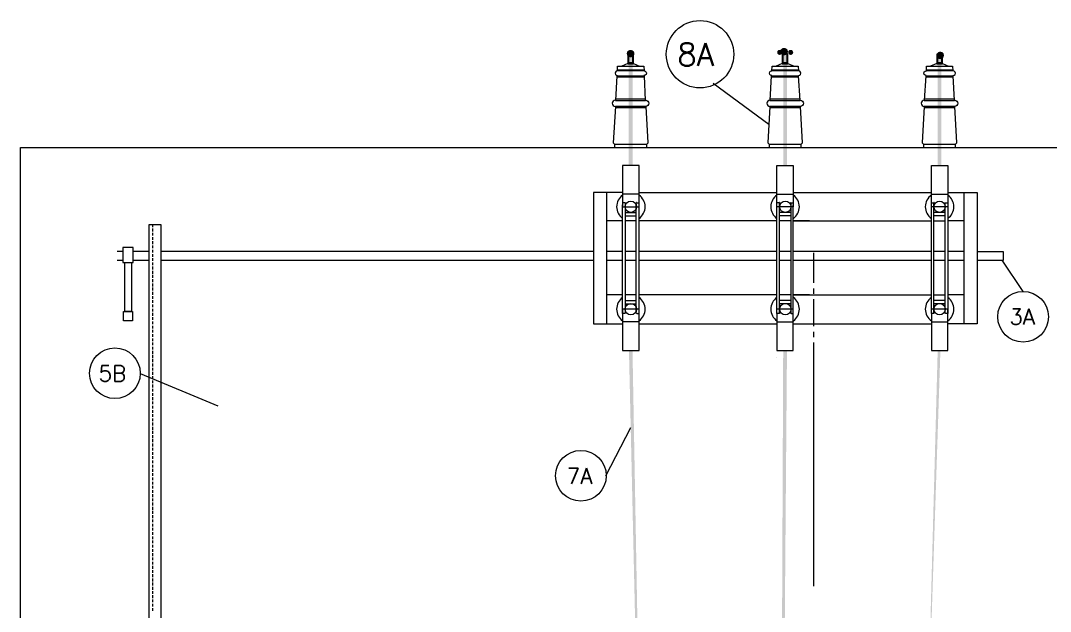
# Model space of a CAD drawing. Header units: inches. Extents: x 5 to 1823, y 18 to 726.
# Drawn here: x 207.3 to 298.9, y 174.4 to 226.9 of the extents above; entities that cross this region are included whole.
import ezdxf

# ---------------------------------------------------------------- set-up
doc = ezdxf.new("R2010")
doc.units = ezdxf.units.IN
doc.header["$MEASUREMENT"] = 0
for name, color, linetype in [('PDF2_0', 7, 'Continuous'), ('PDF2_EL0001', 1, 'Continuous'), ('PDF2_Texto', 1, 'Continuous'), ('PDF2_TIGRECAD', 6, 'Continuous')]:
    doc.layers.add(name, color=color, linetype=linetype)
for name, color, linetype, true_color in [('PDF2_EL0012', 7, 'Continuous', 0x00dddd), ('PDF2_ENIT-EL00132', 7, 'Continuous', 0x00dddd), ('PDF2_ENIT-EL0C132', 7, 'Continuous', 0x00dddd)]:
    doc.layers.add(name, color=color, linetype=linetype, true_color=true_color)
doc.styles.add('PDF RomanS', font='romans__.ttf')

msp = doc.modelspace()

# ---------------------------------------------------------------- linework, layer by layer
at = {"layer": 'PDF2_0', "lineweight": 5}
for points in [[(261.686, 223.173), (261.371, 223.173), (261.371, 223.936), (261.281, 223.936), (261.281, 223.083), (261.775, 223.083), (261.775, 223.936), (261.686, 223.936)], [(275.426, 223.173), (275.089, 223.173), (275.089, 223.936), (275, 223.936), (275, 223.083), (275.516, 223.083), (275.516, 223.936), (275.426, 223.936)], [(289.167, 223.173), (288.83, 223.173), (288.83, 223.936), (288.74, 223.936), (288.74, 223.083), (289.257, 223.083), (289.257, 223.936), (289.167, 223.936)], [(216.355, 206.738), (216.355, 205.413), (217.275, 205.413), (217.275, 206.738)], [(216.422, 201.035), (217.208, 201.035), (217.208, 200.227), (216.422, 200.227)]]:
    msp.add_lwpolyline(points, close=True, dxfattribs=at)
for points in [[(262.696, 222.454), (261.506, 222.454), (260.338, 222.454), (260.361, 222.859), (262.696, 222.859), (262.718, 222.454, -1.000049), (262.707, 222.028)], [(274.068, 222.028, -1.000049), (274.079, 222.454), (274.102, 222.859), (276.414, 222.859), (276.437, 222.454), (275.247, 222.454), (274.057, 222.454)], [(287.808, 222.028, -1.000049), (287.82, 222.454), (287.842, 222.859), (290.155, 222.859), (290.177, 222.454), (288.987, 222.454), (287.797, 222.454)], [(262.864, 219.85, -0.999975), (262.853, 219.289), (260.159, 219.289), (259.979, 216.033), (260.091, 215.943), (262.965, 215.943), (263.078, 216.033), (262.898, 219.289)], [(276.605, 219.85, -0.999975), (276.594, 219.289), (273.899, 219.289), (273.72, 216.033), (273.832, 215.943), (276.683, 215.943), (276.796, 216.033), (276.616, 219.289)], [(290.346, 219.85, -0.999975), (290.334, 219.289), (287.64, 219.289), (287.46, 216.033), (287.573, 215.943), (290.424, 215.943), (290.536, 216.033), (290.357, 219.289)], [(261.001, 210.734, -0.414065), (261.034, 210.69), (261.034, 200.912, -0.414185), (260.99, 200.878), (260.787, 200.878), (260.787, 210.532)], [(262.045, 200.912, 0.414183), (262.067, 200.878), (262.269, 200.878), (262.269, 210.712)], [(275.797, 210.734, 0.414062), (275.763, 210.69), (275.763, 200.912, 0.414183), (275.785, 200.878), (275.987, 200.878), (275.987, 210.532)], [(288.516, 200.912, -0.414185), (288.471, 200.878), (288.269, 200.878), (288.269, 210.712), (288.471, 210.712)], [(289.728, 210.532), (289.728, 200.878), (289.537, 200.878, -0.414183), (289.504, 200.9), (289.504, 210.69, -0.414063), (289.537, 210.734)], [(274.775, 200.912, -0.414185), (274.73, 200.878), (274.528, 200.878), (274.528, 197.578), (275.987, 197.578), (275.987, 201.237), (274.528, 201.237)]]:
    msp.add_lwpolyline(points, format="xyb", dxfattribs=at)
for points in [[(261.281, 223.106), (260.743, 222.859)], [(261.775, 223.106), (262.314, 222.859)], [(275, 223.106), (274.461, 222.859)], [(275.516, 223.106), (276.055, 222.859)], [(288.74, 223.106), (288.201, 222.859)], [(289.257, 223.106), (289.795, 222.859)], [(260.159, 219.828), (262.853, 219.828), (262.741, 222.005)], [(260.204, 219.828), (260.316, 222.005)], [(260.316, 221.916), (261.506, 221.916), (262.741, 221.916)], [(260.338, 222.005), (261.506, 222.005), (262.696, 222.005)], [(260.361, 222.544), (261.506, 222.544), (262.696, 222.544)], [(273.899, 219.828), (276.594, 219.828), (276.459, 222.005)], [(273.944, 219.828), (274.057, 222.005), (275.247, 222.005), (276.437, 222.005)], [(274.057, 221.916), (275.247, 221.916), (276.459, 221.916)], [(274.079, 222.544), (275.247, 222.544), (276.437, 222.544)], [(287.64, 219.828), (290.334, 219.828), (290.2, 222.005)], [(287.663, 219.828), (287.797, 222.005), (288.987, 222.005), (290.177, 222.005)], [(287.775, 221.916), (288.987, 221.916), (290.2, 221.916)], [(287.82, 222.544), (288.987, 222.544), (290.177, 222.544)], [(262.853, 219.94), (260.204, 219.94)], [(276.594, 219.94), (273.944, 219.94)], [(290.334, 219.94), (287.663, 219.94)], [(262.898, 219.176), (260.159, 219.176)], [(276.616, 219.176), (273.899, 219.176)], [(290.357, 219.176), (287.64, 219.176)], [(260.091, 215.943), (260.091, 215.629), (262.965, 215.629), (262.965, 215.943)], [(273.832, 215.943), (273.832, 215.629), (276.683, 215.629), (276.683, 215.943)], [(287.573, 215.943), (287.573, 215.629), (290.424, 215.629), (290.424, 215.943)], [(262.067, 210.712), (262.269, 210.712), (262.269, 214.035), (260.787, 214.035), (260.787, 210.353), (262.269, 210.353)], [(274.73, 210.712), (274.528, 210.712), (274.528, 214.035), (275.987, 214.035), (275.987, 210.353), (274.528, 210.353)], [(288.269, 210.712), (288.269, 214.035), (289.728, 214.035), (289.728, 210.353), (288.269, 210.353)], [(260.787, 211.633), (258.205, 211.633), (258.205, 199.958), (260.787, 199.958)], [(259.373, 211.633), (259.373, 199.958)], [(262.269, 211.633), (274.528, 211.633)], [(275.987, 211.633), (288.269, 211.633)], [(289.728, 211.633), (292.333, 211.633), (292.333, 199.958), (289.728, 199.958)], [(291.165, 211.633), (291.165, 199.958)], [(262.269, 211.475), (260.787, 211.475)], [(260.99, 210.712), (260.787, 210.712)], [(262.022, 200.9), (262.022, 210.69)], [(274.528, 211.475), (275.987, 211.475)], [(274.528, 200.878), (274.528, 210.712)], [(274.753, 200.9), (274.753, 210.69)], [(275.785, 210.712), (275.987, 210.712)], [(288.269, 211.475), (289.728, 211.475)], [(288.493, 200.9), (288.493, 210.69)], [(289.526, 210.712), (289.728, 210.712)], [(261.034, 209.859), (262.022, 209.859)], [(275.763, 209.859), (274.753, 209.859)], [(289.504, 209.859), (288.493, 209.859)], [(260.787, 209.095), (259.373, 209.095)], [(261.034, 209.567), (262.022, 209.567)], [(262.022, 209.095), (261.034, 209.095)], [(274.528, 209.095), (262.269, 209.095)], [(275.763, 209.567), (274.753, 209.567)], [(275.763, 209.095), (274.753, 209.095)], [(277.424, 209.095), (275.987, 209.095), (288.269, 209.095)], [(289.504, 209.567), (288.493, 209.567)], [(288.493, 209.095), (289.504, 209.095)], [(291.165, 209.095), (289.728, 209.095)], [(218.69, 129.817), (218.69, 208.781), (219.723, 208.781), (219.723, 129.817)], [(219.027, 208.534), (219.027, 208.781)], [(219.027, 208.152), (219.027, 208.422)], [(219.027, 207.793), (219.027, 208.04)], [(219.027, 207.412), (219.027, 207.659)], [(219.027, 207.03), (219.027, 207.299)], [(216.355, 206.379), (215.861, 206.379)], [(218.69, 206.379), (217.275, 206.379)], [(219.027, 206.671), (219.027, 206.918)], [(219.027, 206.289), (219.027, 206.536)], [(219.027, 205.907), (219.027, 206.154)], [(258.205, 206.379), (236.135, 206.379), (219.723, 206.379)], [(260.787, 206.379), (259.373, 206.379)], [(262.022, 206.379), (261.034, 206.379)], [(274.528, 206.379), (262.269, 206.379)], [(275.763, 206.379), (274.753, 206.379)], [(288.269, 206.379), (275.987, 206.379)], [(277.784, 206.267), (277.784, 203.595)], [(289.504, 206.379), (288.493, 206.379)], [(291.165, 206.379), (289.728, 206.379)], [(292.333, 206.379), (294.668, 206.379), (294.668, 205.571), (292.333, 205.571)], [(216.355, 205.571), (215.861, 205.571)], [(217.118, 205.413), (217.118, 201.035), (216.535, 201.035), (216.535, 205.413)], [(218.69, 205.571), (217.275, 205.571)], [(219.027, 205.548), (219.027, 205.795)], [(219.027, 205.166), (219.027, 205.413)], [(258.205, 205.571), (236.135, 205.571), (219.723, 205.571)], [(260.787, 205.571), (259.373, 205.571)], [(262.022, 205.571), (261.034, 205.571)], [(274.528, 205.571), (262.269, 205.571)], [(275.763, 205.571), (274.753, 205.571)], [(288.269, 205.571), (275.987, 205.571)], [(289.504, 205.571), (288.493, 205.571)], [(291.165, 205.571), (289.728, 205.571)], [(219.027, 204.785), (219.027, 205.032)], [(219.027, 204.403), (219.027, 204.672)], [(219.027, 204.044), (219.027, 204.291)], [(219.027, 203.662), (219.027, 203.909)], [(219.027, 203.28), (219.027, 203.527)], [(219.027, 202.921), (219.027, 203.168)], [(219.027, 202.539), (219.027, 202.786)], [(260.787, 202.517), (259.373, 202.517)], [(262.022, 202.517), (261.034, 202.517)], [(274.528, 202.517), (262.269, 202.517)], [(275.763, 202.517), (274.753, 202.517)], [(277.424, 202.517), (275.987, 202.517), (288.269, 202.517)], [(277.784, 203.101), (277.784, 202.629)], [(288.493, 202.517), (289.504, 202.517)], [(291.165, 202.517), (289.728, 202.517)], [(219.027, 202.158), (219.027, 202.405)], [(219.027, 201.799), (219.027, 202.046)], [(219.027, 201.417), (219.027, 201.664)], [(261.034, 202.023), (262.022, 202.023)], [(261.034, 201.731), (262.022, 201.731)], [(275.763, 202.023), (274.753, 202.023)], [(275.763, 201.731), (274.753, 201.731)], [(277.784, 202.135), (277.784, 199.733)], [(289.504, 202.023), (288.493, 202.023)], [(289.504, 201.731), (288.493, 201.731)], [(219.027, 201.035), (219.027, 201.282)], [(219.027, 200.654), (219.027, 200.923)], [(262.269, 201.237), (260.787, 201.237), (260.787, 197.578), (262.269, 197.578), (262.269, 200.878)], [(288.269, 200.878), (288.269, 197.578), (289.728, 197.578), (289.728, 201.237), (288.269, 201.237)], [(219.027, 200.294), (219.027, 200.541)], [(219.027, 199.913), (219.027, 200.16)], [(219.027, 199.531), (219.027, 199.778)], [(262.269, 200.115), (260.787, 200.115)], [(262.269, 199.958), (274.528, 199.958)], [(274.528, 200.115), (275.987, 200.115)], [(275.987, 199.958), (288.269, 199.958)], [(288.269, 200.115), (289.728, 200.115)], [(219.027, 199.172), (219.027, 199.419)], [(219.027, 198.79), (219.027, 199.037)], [(277.784, 199.239), (277.784, 198.768)], [(219.027, 198.408), (219.027, 198.655)], [(219.027, 198.049), (219.027, 198.296)], [(219.027, 197.667), (219.027, 197.914)], [(277.784, 198.296), (277.784, 195.871)], [(219.027, 197.286), (219.027, 197.533)], [(219.027, 196.904), (219.027, 197.173)], [(274.506, 196.926), (274.506, 196.926)], [(277.784, 197.78), (277.784, 177.012)], [(219.027, 196.545), (219.027, 196.792)], [(219.027, 196.163), (219.027, 196.41)], [(219.027, 195.781), (219.027, 196.028)], [(219.027, 195.422), (219.027, 195.669)], [(219.027, 195.041), (219.027, 195.287)], [(277.784, 196.006), (277.784, 191.628)], [(277.784, 195.4), (277.784, 194.906)], [(219.027, 194.659), (219.027, 194.906)], [(219.027, 194.277), (219.027, 194.547)], [(277.784, 194.434), (277.784, 192.032)], [(219.027, 193.918), (219.027, 194.165)], [(219.027, 193.536), (219.027, 193.783)], [(219.027, 193.155), (219.027, 193.424)], [(219.027, 192.795), (219.027, 193.042)], [(219.027, 192.414), (219.027, 192.661)], [(219.027, 192.032), (219.027, 192.279)], [(219.027, 191.673), (219.027, 191.92)], [(219.027, 191.291), (219.027, 191.538)], [(277.784, 191.538), (277.784, 191.067)], [(219.027, 190.909), (219.027, 191.156)], [(219.027, 190.528), (219.027, 190.797)], [(277.784, 190.573), (277.784, 188.17)], [(219.027, 190.168), (219.027, 190.415)], [(219.027, 189.787), (219.027, 190.034)], [(219.027, 189.405), (219.027, 189.674)], [(277.784, 190.415), (277.784, 189.181)], [(219.027, 189.046), (219.027, 189.293)], [(219.027, 188.664), (219.027, 188.911)], [(219.027, 188.282), (219.027, 188.529)], [(219.027, 187.923), (219.027, 188.17)], [(219.027, 187.542), (219.027, 187.789)], [(277.784, 187.968), (277.784, 180.626)], [(219.027, 187.16), (219.027, 187.407)], [(219.027, 186.778), (219.027, 187.048)], [(277.784, 187.699), (277.784, 187.205)], [(219.027, 186.419), (219.027, 186.666)], [(219.027, 186.037), (219.027, 186.284)], [(277.784, 186.733), (277.784, 184.308)], [(219.027, 185.656), (219.027, 185.903)], [(219.027, 185.296), (219.027, 185.543)], [(219.027, 184.915), (219.027, 185.162)], [(219.027, 184.533), (219.027, 184.78)], [(219.027, 184.174), (219.027, 184.421)], [(219.027, 183.792), (219.027, 184.039)], [(219.027, 183.41), (219.027, 183.657)], [(219.027, 183.029), (219.027, 183.298)], [(277.784, 183.837), (277.784, 183.343)], [(219.027, 182.669), (219.027, 182.916)], [(219.027, 182.288), (219.027, 182.535)], [(277.784, 182.872), (277.784, 180.469)], [(219.027, 181.906), (219.027, 182.153)], [(219.027, 181.547), (219.027, 181.794)], [(219.027, 181.165), (219.027, 181.412)], [(219.027, 180.784), (219.027, 181.03)], [(219.027, 180.424), (219.027, 180.671)], [(219.027, 180.043), (219.027, 180.29)], [(219.027, 179.661), (219.027, 179.908)], [(219.027, 179.279), (219.027, 179.549)], [(277.784, 179.975), (277.784, 179.504)], [(219.027, 178.92), (219.027, 179.167)], [(219.027, 178.538), (219.027, 178.785)], [(277.784, 179.391), (277.784, 178.157)], [(277.784, 179.01), (277.784, 176.607)], [(219.027, 178.157), (219.027, 178.404)], [(219.027, 177.797), (219.027, 178.044)], [(219.027, 177.416), (219.027, 177.663)], [(219.027, 177.034), (219.027, 177.281)], [(219.027, 176.675), (219.027, 176.922)], [(219.027, 176.293), (219.027, 176.54)], [(219.027, 175.911), (219.027, 176.158)], [(219.027, 175.53), (219.027, 175.799)], [(219.027, 175.171), (219.027, 175.417)], [(219.027, 174.789), (219.027, 175.036)], [(219.027, 174.407), (219.027, 174.654)]]:
    msp.add_lwpolyline(points, dxfattribs=at)
for centre in [(261.54, 210.364), (275.28, 210.364), (288.998, 210.364), (261.54, 201.248), (275.28, 201.248), (288.998, 201.248)]:
    msp.add_circle(centre, 0.505, dxfattribs=at)
for centre, radius, start, end in [((260.35, 222.241), 0.213, 89.99718, 270.00282), ((276.448, 222.241), 0.213, 269.99718, 90.00282), ((290.188, 222.241), 0.213, 269.99718, 90.00282), ((260.17, 219.569), 0.281, 90.0014, 269.9986), ((273.911, 219.569), 0.281, 90.0014, 269.9986), ((287.651, 219.569), 0.281, 90.0014, 269.9986), ((261.54, 210.364), 1.269, 125.38247, 234.61753), ((262.078, 210.701), 0.0337, 90.01478, 179.98522), ((261.54, 210.364), 1.269, 304.9534, 55.0466), ((275.258, 210.364), 1.269, 124.9534, 235.0466), ((274.741, 210.701), 0.0337, 0.01453, 89.98547), ((275.258, 210.364), 1.269, 305.38247, 54.61753), ((288.998, 210.364), 1.269, 124.9534, 235.0466), ((288.482, 210.701), 0.0337, 0.01453, 89.98547), ((288.998, 210.364), 1.269, 305.38247, 54.61753), ((261.54, 201.248), 1.269, 125.38212, 234.61788), ((261.54, 201.248), 1.269, 304.9534, 55.0466), ((275.258, 201.248), 1.269, 124.9534, 235.0466), ((275.258, 201.248), 1.269, 305.38212, 54.61788), ((288.998, 201.248), 1.269, 124.9534, 235.0466), ((288.998, 201.248), 1.269, 305.38212, 54.61788)]:
    msp.add_arc(centre, radius, start, end, dxfattribs=at)
at = {"layer": 'PDF2_0', "transparency": 33554559}
for points in [[(275, 224.453), (275.157, 224.161), (274.865, 224.34)], [(275.157, 224.498), (275, 224.453), (275.157, 224.161)], [(275.157, 224.161), (275.336, 224.453), (275.157, 224.498)], [(275.471, 224.34), (275.157, 224.161), (275.336, 224.453)], [(261.506, 223.981), (261.214, 224.161), (261.169, 223.981)], [(261.169, 223.981), (261.214, 223.824), (261.506, 223.981)], [(261.349, 224.273), (261.506, 223.981), (261.214, 224.161)], [(261.214, 223.824), (261.506, 223.981), (261.349, 223.689)], [(261.506, 224.318), (261.349, 224.273), (261.506, 223.981)], [(261.506, 223.981), (261.349, 223.689), (261.506, 223.644)], [(261.349, 214.035), (261.708, 214.035), (261.349, 223.667)], [(261.708, 214.035), (261.349, 223.667), (261.708, 223.667)], [(261.506, 223.981), (261.686, 224.273), (261.506, 224.318)], [(261.82, 224.161), (261.506, 223.981), (261.686, 224.273)], [(261.865, 223.981), (261.82, 224.161), (261.506, 223.981)], [(261.506, 223.644), (261.686, 223.689), (261.506, 223.981)], [(261.686, 223.689), (261.506, 223.981), (261.82, 223.824)], [(261.506, 223.981), (261.82, 223.824), (261.865, 223.981)], [(274.775, 224.093), (274.573, 224.206), (274.551, 224.093)], [(274.551, 224.093), (274.573, 223.981), (274.775, 224.093)], [(274.663, 224.295), (274.775, 224.093), (274.573, 224.206)], [(274.573, 223.981), (274.775, 224.093), (274.663, 223.891)], [(274.775, 224.318), (274.663, 224.295), (274.775, 224.093)], [(274.775, 224.093), (274.663, 223.891), (274.775, 223.869)], [(274.775, 224.093), (274.887, 224.295), (274.775, 224.318)], [(274.955, 224.206), (274.775, 224.093), (274.887, 224.295)], [(275, 224.093), (274.955, 224.206), (274.775, 224.093)], [(274.775, 223.869), (274.887, 223.891), (274.775, 224.093)], [(274.887, 223.891), (274.775, 224.093), (274.955, 223.981)], [(274.775, 224.093), (274.955, 223.981), (275, 224.093)], [(275.157, 224.161), (274.865, 224.34), (274.82, 224.161)], [(274.82, 224.161), (274.865, 223.981), (275.157, 224.161)], [(274.865, 223.981), (275.157, 224.161), (275, 223.869)], [(275.157, 224.161), (275, 223.869), (275.157, 223.824)], [(275.089, 214.035), (275.426, 214.035), (275.089, 223.914)], [(275.426, 214.035), (275.089, 223.914), (275.426, 223.914)], [(275.516, 224.161), (275.471, 224.34), (275.157, 224.161)], [(275.157, 223.824), (275.336, 223.869), (275.157, 224.161)], [(275.336, 223.869), (275.157, 224.161), (275.471, 223.981)], [(275.157, 224.161), (275.471, 223.981), (275.516, 224.161)], [(275.763, 224.093), (275.561, 224.206), (275.538, 224.093)], [(275.538, 224.093), (275.561, 223.981), (275.763, 224.093)], [(275.651, 224.295), (275.763, 224.093), (275.561, 224.206)], [(275.561, 223.981), (275.763, 224.093), (275.651, 223.891)], [(275.763, 224.318), (275.651, 224.295), (275.763, 224.093)], [(275.763, 224.093), (275.651, 223.891), (275.763, 223.869)], [(275.763, 224.093), (275.875, 224.295), (275.763, 224.318)], [(275.943, 224.206), (275.763, 224.093), (275.875, 224.295)], [(275.987, 224.093), (275.943, 224.206), (275.763, 224.093)], [(275.763, 223.869), (275.875, 223.891), (275.763, 224.093)], [(275.875, 223.891), (275.763, 224.093), (275.943, 223.981)], [(275.763, 224.093), (275.943, 223.981), (275.987, 224.093)], [(289.055, 223.824), (288.763, 224.004), (288.718, 223.824)], [(288.718, 223.824), (288.763, 223.644), (289.055, 223.824)], [(288.875, 224.116), (289.055, 223.824), (288.763, 224.004)], [(288.763, 223.644), (289.055, 223.824), (288.875, 223.532)], [(288.83, 214.035), (289.167, 214.035), (288.83, 223.667)], [(289.167, 214.035), (288.83, 223.667), (289.167, 223.667)], [(289.055, 224.161), (288.875, 224.116), (289.055, 223.824)], [(289.055, 223.824), (288.875, 223.532), (289.055, 223.487)], [(289.055, 223.824), (289.234, 224.116), (289.055, 224.161)], [(289.346, 224.004), (289.055, 223.824), (289.234, 224.116)], [(289.391, 223.824), (289.346, 224.004), (289.055, 223.824)], [(289.055, 223.487), (289.234, 223.532), (289.055, 223.824)], [(289.234, 223.532), (289.055, 223.824), (289.346, 223.644)], [(289.055, 223.824), (289.346, 223.644), (289.391, 223.824)]]:
    msp.add_solid(points, dxfattribs=at)
at = {"layer": 'PDF2_EL0001', "lineweight": 5}
msp.add_lwpolyline([(207.262, 129.75), (207.262, 215.629), (335.261, 215.629)], dxfattribs=at)
at = {"layer": 'PDF2_EL0012', "lineweight": 5}
msp.add_circle((267.691, 223.925), 2.997, dxfattribs=at)
at = {"layer": 'PDF2_ENIT-EL00132', "lineweight": 5}
for points in [[(296.419, 202.831), (294.578, 205.615)], [(217.882, 195.534), (224.797, 192.638)], [(259.328, 186.419), (261.527, 190.715)]]:
    msp.add_lwpolyline(points, dxfattribs=at)
for centre in [(296.43, 200.575), (215.648, 195.546), (257.094, 186.43)]:
    msp.add_circle(centre, 2.256, dxfattribs=at)
at = {"layer": 'PDF2_ENIT-EL0C132', "lineweight": 5}
msp.add_lwpolyline([(273.81, 217.672), (268.848, 221.332)], dxfattribs=at)
at = {"layer": 'PDF2_TIGRECAD', "transparency": 33554559}
for points in [[(261.686, 197.623), (261.371, 197.533), (262.423, 156.831)], [(261.371, 197.533), (262.423, 156.831), (262.3, 156.823)], [(275.089, 197.555), (275.098, 156.819), (274.919, 156.818)], [(275.426, 197.6), (275.089, 197.555), (275.098, 156.819)], [(289.071, 197.562), (288.83, 197.578), (287.737, 156.82)], [(288.83, 197.578), (287.915, 156.823), (287.737, 156.82)]]:
    msp.add_solid(points, dxfattribs=at)

# ---------------------------------------------------------------- texts
at = {"layer": 'PDF2_Texto', "attachment_point": 7, "style": 'PDF RomanS'}
for s, insert, char_height in [('8A', (265.682, 222.908), 2), ('3A', (295.206, 199.877), 1.4), ('5B', (214.2, 194.826), 1.4), ('7A', (255.848, 185.719), 1.4)]:
    msp.add_mtext(s, dxfattribs=dict(at, insert=insert, char_height=char_height))

doc.saveas('drawing.dxf')
